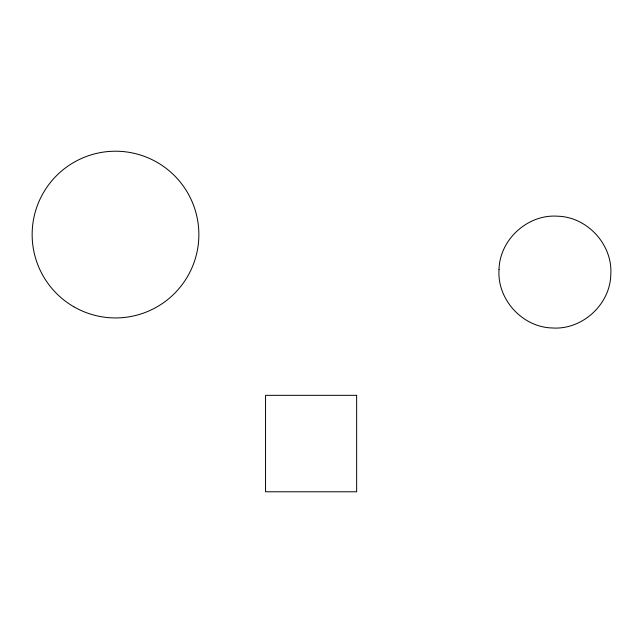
<?xml version="1.0" encoding="UTF-8"?>
<svg xmlns="http://www.w3.org/2000/svg" width="643" height="643" viewBox="0 0 643 643"><rect width="100%" height="100%" fill="white"/><g stroke="black" fill="none" stroke-linecap="round" stroke-linejoin="round"><path stroke-width="0.96" d="M499.024 269.513C496.894 299.341 522.438 327.343 552.329 327.97C582.164 330.092 610.167 304.557 610.794 274.657C612.916 244.83 587.38 216.828 557.481 216.201C527.654 214.071 499.643 239.614 499.024 269.513M356.64 395.332L265.543 395.332L265.543 491.782L356.64 491.782L356.64 395.332M73.832 306.767A83.357 83.357 0 0 0 198.864 234.574A83.357 83.357 0 0 0 73.832 162.382A83.357 83.357 0 0 0 73.832 306.767"/></g></svg>
